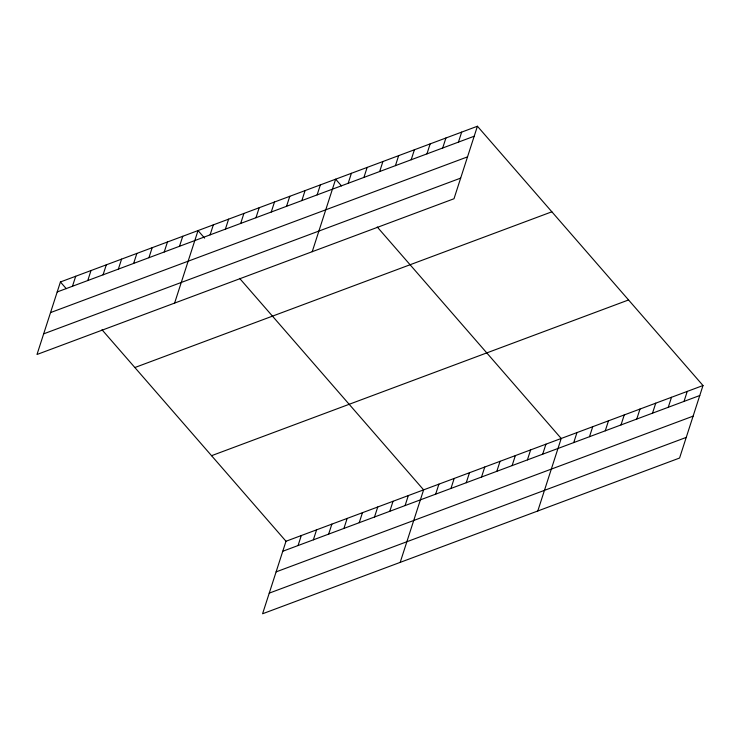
<?xml version="1.0" encoding="UTF-8"?>
<svg xmlns="http://www.w3.org/2000/svg" width="740" height="740" viewBox="0 0 740 740"><rect width="100%" height="100%" fill="white"/><g stroke="black" fill="none" stroke-linecap="round" stroke-linejoin="round"><path stroke-width="1.11" d="M477.42 126.235L60.421 281.968L37 354.479L453.999 198.746L477.42 126.235L703 385.522L679.579 458.032L262.58 613.765L286.001 541.255L703 385.522M72.483 286.25L75.711 276.251M87.773 280.543L91.002 270.544M103.064 274.836L106.292 264.837M118.354 269.12L121.582 259.13M133.644 263.412L136.872 253.413M148.934 257.705L152.162 247.706M164.225 251.989L167.453 241.999M179.515 246.281L182.743 236.282M174.612 303.086L198.033 230.575L204.601 238.123M210.095 234.858L213.324 224.868M225.386 229.15L228.614 219.151M240.676 223.443L243.904 213.444M255.966 217.727L259.194 207.737M271.256 212.019L274.485 202.02M286.546 206.312L289.775 196.313M301.837 200.596L305.065 190.606M317.127 194.888L320.355 184.889M312.225 251.693L335.646 179.182L341.482 185.897M348.17 183.298L351.398 173.299M363.923 177.415L367.151 167.416M379.675 171.532L382.904 161.533M395.428 165.649L398.657 155.65M411.181 159.766L414.409 149.767M298.063 545.537L301.291 535.547M426.934 153.883L430.162 143.884M313.353 539.83L316.581 529.831M442.687 148L445.915 138.001M328.643 534.123L331.871 524.124M458.439 142.117L461.668 132.118M343.934 528.406L347.162 518.416M359.224 522.699L362.452 512.7M374.514 516.992L377.742 506.993M389.804 511.275L393.032 501.285M405.085 505.568L408.323 495.569M400.192 562.372L423.613 489.862L239.631 278.388M435.666 494.154L438.903 484.154M450.956 488.437L454.184 478.447M466.246 482.73L469.475 472.731M481.537 477.023L484.765 467.023M496.827 471.306L500.055 461.316M512.117 465.599L515.345 455.6M527.407 459.892L530.635 449.892M542.698 454.175L545.926 444.185M537.795 510.979L561.216 438.469L377.243 226.995M573.74 442.585L576.969 432.586M589.493 436.702L592.721 426.703M605.255 430.819L608.484 420.82M621.008 424.936L624.236 414.937M636.761 419.053L639.989 409.054M652.514 413.17L655.742 403.171M668.266 407.287L671.495 397.288M684.019 401.404L687.247 391.404M57.193 291.958L474.192 136.234M50.533 312.595L467.532 156.862M43.66 333.851L460.668 178.118M134.865 367.53L551.864 211.797M211.557 455.692L628.556 299.959M282.772 551.254L699.772 395.521M276.103 571.881L693.112 416.148M269.24 593.138L686.239 437.405M60.421 281.968L66.258 288.674M102.018 329.781L286.001 541.255"/></g></svg>
